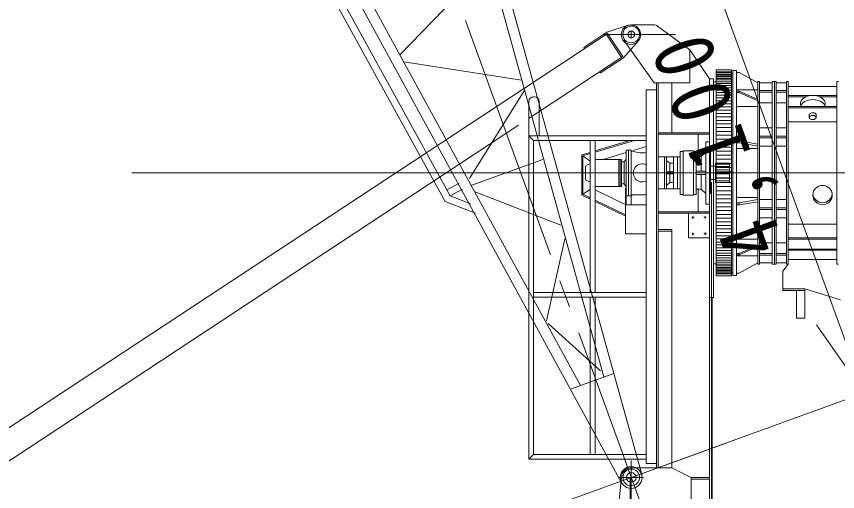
# Model space of a CAD drawing. Units: millimetres at full size, sheet at 1:200; details may follow other scales. Extents: x -40580 to 40245, y -408708 to 391292.
# Drawn here: x -17076 to -11144, y -12669 to -9237 of the extents above; entities that cross this region are included whole.
import ezdxf

# ---------------------------------------------------------------- set-up
doc = ezdxf.new("R2010")
doc.units = ezdxf.units.MM
doc.header["$LTSCALE"] = 200
doc.linetypes.add('CHAIN1', pattern=[8, 5, -1, 1, -1])
doc.linetypes.add('CHAIN2', pattern=[12, 9, -1, 1, -1])
doc.layers.add('1-0', color=7, linetype='Continuous', lineweight=9)
doc.layers.add('1-3', color=4, linetype='Continuous', lineweight=15)
doc.styles.add('ＭＳ ゴシック', font='')
doc.styles.get('ＭＳ ゴシック').set_extended_font_data('MS Gothic')

msp = doc.modelspace()

# ---------------------------------------------------------------- linework, layer by layer
at = {"layer": '1-0', "color": 2, "linetype": 'CHAIN2', "lineweight": 15}
for p, q in [((-12400, -13215.1), (-14251.8, -8108)), ((-12833.4, -9367.2), (-12316.2, -9367.2)), ((-12635, -9342.6), (-12635, -9395.2)), ((-12793.5, -10367.2), (-10280.2, -10367.2)), ((-12195.9, -10687.2), (-12179.8, -10687.2)), ((-12190.3, -10699.3), (-12190.3, -10681.7)), ((-12109.3, -10687.2), (-12094.7, -10687.2)), ((-12100.3, -10697), (-12100.3, -10681.7)), ((-12197.4, -10807.2), (-12181.3, -10807.2)), ((-12190.3, -10815.9), (-12190.3, -10801.3)), ((-12110, -10807.2), (-12090.8, -10807.2)), ((-12100.3, -10813.6), (-12100.3, -10798.3)), ((-13206.6, -12774.5), (-11948.9, -12318.5)), ((-12635, -12767.2), (-12635, -12445.3)), ((-12727.1, -12567.2), (-12546.7, -12567.2))]:
    msp.add_line(p, q, dxfattribs=at)
at = {"layer": '1-0'}
for p, q in [((-13651.5, -8594.8), (-12558.8, -12546.1)), ((-13702.1, -8692.9), (-12831.7, -11840.7)), ((-13660.2, -8847.6), (-14304.9, -9512.9)), ((-14688.8, -8970.9), (-12704.3, -12605.1)), ((-14581.1, -9011.7), (-13002.4, -11902.6)), ((-14822.4, -9039.4), (-13978, -10573.3)), ((-14754, -9060), (-13942.9, -10533.3)), ((-12810.7, -9351.2), (-12656.8, -9300.7)), ((-12473.7, -9297.2), (-12631.9, -9298.5)), ((-12444.2, -9306.8), (-12210.3, -9477.2)), ((-19256.4, -13608.7), (-12805.2, -9359.6)), ((-12977.7, -9461.2), (-12810.7, -9351.2)), ((-12705.2, -9533.2), (-12815.2, -9366.2)), ((-12695.2, -9526.6), (-12805.2, -9359.6)), ((-12689.7, -9535), (-12584.3, -9414.6)), ((-12470.3, -9717.2), (-12688.4, -9408.9)), ((-12972.2, -9469.6), (-12977.7, -9461.2)), ((-12210.3, -9717.2), (-12210.3, -9477.2)), ((-12070.3, -9687.2), (-12210.3, -9477.2)), ((-13373, -9973), (-12695.2, -9526.6)), ((-12856.7, -9645), (-12689.7, -9535)), ((-13428.4, -9697.1), (-14276.2, -9564.9)), ((-12856.7, -9645), (-12862.2, -9636.6)), ((-11910.3, -9637.7), (-12021.3, -9637.7)), ((-11910.3, -9645), (-12021.3, -9645)), ((-11910.3, -9657.2), (-12021.3, -9657.2)), ((-11910.3, -9665.2), (-12021.3, -9665.2)), ((-11910.3, -9623.2), (-11910.3, -11111.2)), ((-11910.3, -9647.2), (-11900.3, -9647.2)), ((-11900.3, -9627.2), (-11900.3, -11107.2)), ((-11900.3, -9627.2), (-11875.3, -9627.2)), ((-11875.3, -9627.2), (-11875.3, -11107.2)), ((-11875.3, -9642.2), (-11855.3, -9642.2)), ((-11855.3, -9642.2), (-11720.3, -9717.2)), ((-12470.3, -9717.2), (-12210.3, -9717.2)), ((-12451.3, -12497.2), (-12451.3, -9717.2)), ((-12341.3, -10077.2), (-12341.3, -9717.2)), ((-12070.3, -9687.2), (-12040.3, -9687.2)), ((-12070.3, -12932.2), (-12070.3, -9687.2)), ((-12040.3, -9709.7), (-12020.3, -9709.7)), ((-12040.3, -11024.7), (-12040.3, -9709.7)), ((-11910.3, -9695.9), (-12021.3, -9695.9)), ((-11910.3, -9708.4), (-12021.3, -9708.4)), ((-11910.3, -9722.1), (-12021.3, -9722.1)), ((-11910.3, -9674.2), (-12017, -9674.2)), ((-11910.3, -9684.5), (-12017, -9684.5)), ((-11720.3, -9707.2), (-11720.3, -11027.2)), ((-11720.3, -9707.2), (-11708.3, -9707.2)), ((-11708.3, -9707.2), (-11708.3, -11027.2)), ((-11708.3, -9717.2), (-11616.3, -9717.2)), ((-11616.3, -9707.2), (-11616.3, -11027.2)), ((-11616.3, -9707.2), (-11600.3, -9707.2)), ((-11600.3, -11027.2), (-11600.3, -9707.2)), ((-11600.3, -9707.2), (-11600.3, -11027.2)), ((-11600.3, -9707.2), (-11588.3, -9707.2)), ((-11600.3, -9707.2), (-11600.3, -11027.2)), ((-11588.3, -11027.2), (-11588.3, -9707.2)), ((-11588.3, -9717.2), (-11512.3, -9717.2)), ((-11512.3, -11027.2), (-11512.3, -9707.2)), ((-11512.3, -9707.2), (-11500.3, -9707.2)), ((-11500.3, -11027.2), (-11500.3, -9707.2)), ((-11150.3, -11027.2), (-11150.3, -9707.2)), ((-11150.3, -9707.2), (-11150.3, -11027.2)), ((-11150.3, -9707.2), (-11138.3, -9707.2)), ((-13407, -9775.5), (-13803.2, -10408.1)), ((-11910.3, -9736.8), (-12021.3, -9736.8)), ((-11910.3, -9752.6), (-12019.8, -9752.6)), ((-11910.3, -9769.4), (-12019.8, -9769.4)), ((-11855.3, -9776), (-11876.3, -9776)), ((-11875.3, -9767.2), (-11720.3, -9767.2)), ((-11870.5, -9767.2), (-11839.5, -9767.2)), ((-11855.3, -9776), (-11720.3, -9836.6)), ((-11855.3, -9785.4), (-11720.3, -9846)), ((-11708.3, -9772.2), (-11616.3, -9772.2)), ((-11708.3, -9784.2), (-11616.3, -9784.2)), ((-11588.3, -9772.2), (-11512.3, -9772.2)), ((-11588.3, -9784.2), (-11512.3, -9784.2)), ((-11150.3, -9742.2), (-11500.3, -9742.2)), ((-13333.3, -9817.2), (-13340.3, -9817.2)), ((-11910.3, -9787.2), (-12019.8, -9787.2)), ((-11910.3, -9806), (-12019.8, -9806)), ((-11910.3, -9825.8), (-12019.8, -9825.8)), ((-11500.3, -9808.2), (-11150.3, -9808.2)), ((-11500.3, -9817.2), (-11373, -9817.2)), ((-11276.8, -9817.2), (-11150.3, -9817.2)), ((-13374.3, -9851.2), (-13374.3, -12430.1)), ((-13299.3, -9851.2), (-13299.3, -10100.2)), ((-11910.3, -9846.4), (-12019.8, -9846.4)), ((-11910.3, -9868), (-12019.8, -9868)), ((-11910.3, -9890.3), (-12019.8, -9890.3)), ((-11720.3, -9888.2), (-11876.3, -9888.2)), ((-11708.3, -9862.2), (-11616.3, -9862.2)), ((-11588.3, -9862.2), (-11512.3, -9862.2)), ((-11500.3, -9888.2), (-11150.3, -9888.2)), ((-11500.3, -9897.2), (-11150.3, -9897.2)), ((-11910.3, -9913.5), (-12019.8, -9913.5)), ((-11910.3, -9937.5), (-12017.7, -9937.5)), ((-11910.3, -9962.1), (-12017.7, -9962.1)), ((-11349, -9967.2), (-11349, -9947.3)), ((-11298.8, -9967.2), (-11298.8, -9947)), ((-19146.4, -13775.7), (-13448, -10022.4)), ((-11910.3, -10013.4), (-12019.8, -10013.4)), ((-11910.3, -9987.5), (-12017.7, -9987.5)), ((-11500.3, -9997.2), (-11150.3, -9997.2)), ((-12439.3, -10077.2), (-12070.3, -10077.2)), ((-11910.3, -10040), (-12022, -10040)), ((-11910.3, -10067.1), (-12019.8, -10067.1)), ((-11708.3, -10042.2), (-11616.3, -10042.2)), ((-11588.3, -10042.2), (-11512.3, -10042.2)), ((-13374.3, -10100.2), (-12529.1, -10100.2)), ((-13340.3, -10134.2), (-13374.3, -10100.2)), ((-12930.3, -11230.2), (-12930.3, -10134.2)), ((-12896.3, -11230.2), (-12896.3, -10134.2)), ((-12896.3, -10218.2), (-12612.3, -10134.2)), ((-12896.3, -10208.8), (-12644, -10134.2)), ((-12439.3, -10086.6), (-12070.3, -10086.6)), ((-12150.3, -10249.7), (-12150.3, -10086.6)), ((-12095.3, -10592.2), (-12095.3, -10142.2)), ((-12070.3, -10142.2), (-12095.3, -10142.2)), ((-12070.3, -10592.2), (-12070.3, -10142.2)), ((-11910.3, -10094.8), (-12019.8, -10094.8)), ((-11910.3, -10122.8), (-12019.8, -10122.8)), ((-11855.3, -10135.5), (-11875.3, -10135.5)), ((-11855.3, -10135.5), (-11720.3, -10158.7)), ((-11708.3, -10102.2), (-11616.3, -10102.2)), ((-11708.3, -10114.2), (-11616.3, -10114.2)), ((-11588.3, -10102.2), (-11512.3, -10102.2)), ((-11588.3, -10114.2), (-11512.3, -10114.2)), ((-12621.5, -10205.7), (-12526.3, -10177.6)), ((-11910.3, -10180.2), (-12019.8, -10180.2)), ((-11910.3, -10151.3), (-12017.7, -10151.3)), ((-11720.3, -10190.1), (-11875.3, -10190.1)), ((-11855.3, -10150.8), (-11720.3, -10173.9)), ((-11708.3, -10174.2), (-11616.3, -10174.2)), ((-11588.3, -10174.2), (-11512.3, -10174.2)), ((-12992.3, -10237.2), (-12930.3, -10218.9)), ((-12992.3, -10527.2), (-12992.3, -10237.2)), ((-12983.3, -10521.5), (-12983.3, -10243.9)), ((-12837.7, -10269.7), (-12670.3, -10220.2)), ((-12670.3, -10202.2), (-12635.3, -10202.2)), ((-12670.3, -10597.2), (-12670.3, -10202.2)), ((-12655.3, -10532.2), (-12655.3, -10202.2)), ((-12635.3, -10524.7), (-12635.3, -10202.2)), ((-12635.3, -10209.7), (-12620.3, -10209.7)), ((-12439.3, -10252.2), (-12280.3, -10252.2)), ((-12395.3, -10252.2), (-12395.3, -10482.2)), ((-12380.3, -10252.2), (-12380.3, -10482.2)), ((-12330.3, -10482.2), (-12330.3, -10252.2)), ((-12300.3, -10482.2), (-12300.3, -10252.2)), ((-12280.3, -10522.2), (-12280.3, -10212.2)), ((-12280.3, -10212.2), (-12260.3, -10212.2)), ((-12260.3, -10527.2), (-12260.3, -10207.2)), ((-12185.3, -10207.2), (-12260.3, -10207.2)), ((-12185.3, -10527.2), (-12185.3, -10207.2)), ((-12165.3, -10212.2), (-12185.3, -10212.2)), ((-12165.3, -10522.2), (-12165.3, -10212.2)), ((-12165.3, -10249.7), (-12130.3, -10249.7)), ((-12095.3, -10217.2), (-12130.3, -10249.7)), ((-12130.3, -10354.7), (-12130.3, -10249.7)), ((-12070.3, -10217.2), (-12061.3, -10217.2)), ((-12061.3, -10517.2), (-12061.3, -10217.2)), ((-11910.3, -10238.8), (-12019.8, -10238.8)), ((-11910.3, -10209.4), (-12017.7, -10209.4)), ((-13786.2, -10455.1), (-13274.3, -10269.5)), ((-12959.8, -10314.4), (-12930.3, -10299.7)), ((-12930.3, -10434.7), (-12930.3, -10299.7)), ((-12896.3, -10269.7), (-12705.3, -10269.7)), ((-12725.3, -10464.7), (-12725.3, -10269.7)), ((-12715.3, -10464.7), (-12715.3, -10269.7)), ((-12705.3, -10464.7), (-12705.3, -10269.7)), ((-12705.3, -10287.2), (-12685.3, -10287.2)), ((-12670.3, -10267.2), (-12685.3, -10287.2)), ((-12355.3, -10297.2), (-12380.3, -10277.2)), ((-12330.3, -10297.2), (-12355.3, -10297.2)), ((-12355.3, -10359.7), (-12355.3, -10297.2)), ((-12061.3, -10319.7), (-12025.3, -10319.7)), ((-11925.3, -10303.2), (-12025.3, -10303.2)), ((-11925.3, -10320.4), (-12025.3, -10320.4)), ((-11910.3, -10268.5), (-12022, -10268.5)), ((-11910.3, -10298.3), (-12019.8, -10298.3)), ((-11925.3, -10437.2), (-11925.3, -10297.2)), ((-12965.3, -10323.4), (-12965.3, -10411)), ((-12380.3, -10359.7), (-12330.3, -10359.7)), ((-12380.3, -10374.7), (-12330.3, -10374.7)), ((-12355.3, -10437.2), (-12355.3, -10374.7)), ((-12095.3, -10354.7), (-12165.3, -10354.7)), ((-12095.3, -10379.7), (-12165.3, -10379.7)), ((-12130.3, -10484.7), (-12130.3, -10379.7)), ((-11925.3, -10345.6), (-12025.3, -10345.6)), ((-11925.3, -10374.5), (-12025.3, -10374.5)), ((-11910.3, -10358.3), (-12020.3, -10358.3)), ((-11910.3, -10328.2), (-12019.8, -10328.2)), ((-12959.8, -10420), (-12930.3, -10434.7)), ((-12380.3, -10457.2), (-12355.3, -10437.2)), ((-12330.3, -10437.2), (-12355.3, -10437.2)), ((-12061.3, -10414.7), (-12025.3, -10414.7)), ((-11925.3, -10402.2), (-12025.3, -10402.2)), ((-11925.3, -10423.8), (-12025.3, -10423.8)), ((-11925.3, -10435.7), (-12025.3, -10435.7)), ((-12025.3, -10437.2), (-11925.3, -10437.2)), ((-11910.3, -10406.1), (-12019.8, -10406.1)), ((-11910.3, -10436.1), (-12019.8, -10436.1)), ((-13967, -10489.5), (-13877.6, -10440.3)), ((-13942.9, -10533.3), (-13853.5, -10484.1)), ((-12930.3, -10488.2), (-12983.3, -10521.5)), ((-12896.3, -10464.7), (-12705.3, -10464.7)), ((-12673.5, -10597.2), (-12896.3, -10490.1)), ((-12670.3, -10467.2), (-12685.3, -10447.2)), ((-12675.3, -10477.2), (-12675.3, -10807.2)), ((-12670.3, -10477.2), (-12675.3, -10477.2)), ((-12439.3, -10482.2), (-12280.3, -10482.2)), ((-12165.3, -10484.7), (-12130.3, -10484.7)), ((-12150.3, -10647.8), (-12150.3, -10484.7)), ((-12095.3, -10517.2), (-12130.3, -10484.7)), ((-11910.3, -10465.9), (-12022, -10465.9)), ((-11910.3, -10495.6), (-12019.8, -10495.6)), ((-13142.5, -10745.1), (-13769.2, -10502.1)), ((-12930.3, -10557), (-12992.3, -10527.2)), ((-12930.3, -10547), (-12983.3, -10521.5)), ((-12670.3, -10532.2), (-12635.3, -10532.2)), ((-12526.3, -10524.7), (-12635.3, -10524.7)), ((-12635.3, -10539.7), (-12635.3, -10597.2)), ((-12280.3, -10522.2), (-12260.3, -10522.2)), ((-12185.3, -10527.2), (-12260.3, -10527.2)), ((-12165.3, -10522.2), (-12185.3, -10522.2)), ((-12070.3, -10517.2), (-12061.3, -10517.2)), ((-11910.3, -10554.2), (-12019.8, -10554.2)), ((-11910.3, -10525), (-12017.7, -10525)), ((-11720.3, -10544.3), (-11875.3, -10544.3)), ((-13760.1, -10658.1), (-13978, -10573.3)), ((-12675.3, -10669.6), (-12896.3, -10563.3)), ((-12675.3, -10679.5), (-12896.3, -10573.3)), ((-12675.3, -10597.2), (-12526.3, -10597.2)), ((-12070.3, -10592.2), (-12095.3, -10592.2)), ((-11910.3, -10611.5), (-12019.8, -10611.5)), ((-11910.3, -10583), (-12017.7, -10583)), ((-11855.3, -10598.8), (-11875.3, -10598.8)), ((-11855.3, -10583.6), (-11720.3, -10560.4)), ((-11855.3, -10598.8), (-11720.3, -10575.7)), ((-11708.3, -10560.2), (-11616.3, -10560.2)), ((-11588.3, -10560.2), (-11512.3, -10560.2)), ((-12439.3, -10647.8), (-12070.3, -10647.8)), ((-12439.3, -10657.2), (-12070.3, -10657.2)), ((-12220.3, -10837.2), (-12220.3, -10657.2)), ((-11910.3, -10639.6), (-12019.8, -10639.6)), ((-11910.3, -10667.3), (-12019.8, -10667.3)), ((-11708.3, -10620.2), (-11616.3, -10620.2)), ((-11708.3, -10632.2), (-11616.3, -10632.2)), ((-11588.3, -10620.2), (-11512.3, -10620.2)), ((-11588.3, -10632.2), (-11512.3, -10632.2)), ((-11910.3, -10694.4), (-12022, -10694.4)), ((-11910.3, -10721), (-12019.8, -10721)), ((-11708.3, -10692.2), (-11616.3, -10692.2)), ((-11588.3, -10692.2), (-11512.3, -10692.2)), ((-12439.3, -10777.2), (-12341.3, -10777.2)), ((-12439.3, -10787.2), (-12341.3, -10787.2)), ((-12341.3, -10777.2), (-12341.3, -12497.2)), ((-11910.3, -10746.9), (-12017.7, -10746.9)), ((-11910.3, -10772.3), (-12017.7, -10772.3)), ((-11500.3, -10737.2), (-11150.3, -10737.2)), ((-13246.8, -11435), (-13115.6, -10843.7)), ((-12675.3, -10807.2), (-12526.3, -10807.2)), ((-12220.3, -10837.2), (-12070.3, -10837.2)), ((-11910.3, -10820.9), (-12019.8, -10820.9)), ((-11910.3, -10844), (-12019.8, -10844)), ((-11910.3, -10796.9), (-12017.7, -10796.9)), ((-11720.3, -10846.2), (-11876.3, -10846.2)), ((-11500.3, -10837.2), (-11150.3, -10837.2)), ((-11500.3, -10846.2), (-11150.3, -10846.2)), ((-11910.3, -10866.4), (-12019.8, -10866.4)), ((-11910.3, -10887.9), (-12019.8, -10887.9)), ((-11910.3, -10908.6), (-12019.8, -10908.6)), ((-11855.3, -10949), (-11720.3, -10888.4)), ((-11855.3, -10958.4), (-11720.3, -10897.8)), ((-11708.3, -10872.2), (-11616.3, -10872.2)), ((-11588.3, -10872.2), (-11512.3, -10872.2)), ((-11910.3, -10928.4), (-12019.8, -10928.4)), ((-11910.3, -10947.2), (-12019.8, -10947.2)), ((-11910.3, -10965), (-12019.8, -10965)), ((-11855.3, -10958.4), (-11876.3, -10958.4)), ((-11875.3, -10967.2), (-11720.3, -10967.2)), ((-11708.3, -10950.2), (-11616.3, -10950.2)), ((-11708.3, -10962.2), (-11616.3, -10962.2)), ((-11588.3, -10950.2), (-11512.3, -10950.2)), ((-11588.3, -10962.2), (-11512.3, -10962.2)), ((-11500.3, -10917.2), (-11150.3, -10917.2)), ((-11500.3, -10926.2), (-11150.3, -10926.2)), ((-12040.3, -11024.7), (-12020.3, -11024.7)), ((-11910.3, -10997.6), (-12021.3, -10997.6)), ((-11910.3, -11012.3), (-12021.3, -11012.3)), ((-11910.3, -11026), (-12021.3, -11026)), ((-11910.3, -10981.8), (-12019.8, -10981.8)), ((-11855.3, -11092.2), (-11720.3, -11017.2)), ((-11720.3, -11027.2), (-11708.3, -11027.2)), ((-11708.3, -11017.2), (-11616.3, -11017.2)), ((-11616.3, -11027.2), (-11600.3, -11027.2)), ((-11588.3, -11027.2), (-11600.3, -11027.2)), ((-11588.3, -11017.2), (-11512.3, -11017.2)), ((-11540.3, -11077.2), (-11500.3, -11027.2)), ((-11500.3, -11027.2), (-11512.3, -11027.2)), ((-11150.3, -10992.2), (-11500.3, -10992.2)), ((-11138.3, -11027.2), (-11150.3, -11027.2)), ((-11910.3, -11038.5), (-12021.3, -11038.5)), ((-11910.3, -11069.2), (-12021.3, -11069.2)), ((-11910.3, -11077.1), (-12021.3, -11077.1)), ((-11910.3, -11089.4), (-12021.3, -11089.4)), ((-11910.3, -11049.9), (-12017, -11049.9)), ((-11910.3, -11060.1), (-12017, -11060.1)), ((-11910.3, -11087.2), (-11900.3, -11087.2)), ((-11540.3, -11077.2), (-11540.3, -11217.2)), ((-11910.3, -11096.7), (-12021.3, -11096.7)), ((-11900.3, -11107.2), (-11875.3, -11107.2)), ((-11875.3, -11092.2), (-11855.3, -11092.2)), ((-11540.3, -11205.2), (-11380.3, -11205.2)), ((-11380.3, -11205.2), (-11380.3, -11217.2)), ((-11380.3, -11205.2), (-11123.7, -11283.7)), ((-11380.3, -11417.2), (-11380.3, -11205.2)), ((-13340.3, -11230.2), (-12527.7, -11230.2)), ((-13340.3, -11264.2), (-12527.7, -11264.2)), ((-12930.3, -12400.2), (-12930.3, -11264.2)), ((-12896.3, -12400.2), (-12896.3, -11264.2)), ((-12051.3, -12932.2), (-12051.3, -11267.2)), ((-11540.3, -11217.2), (-11380.3, -11217.2)), ((-11440.3, -11417.2), (-11440.3, -11217.2)), ((-11440.3, -11417.2), (-11380.3, -11417.2)), ((-12856.3, -11796.5), (-13236, -11454.6)), ((-13073.7, -11928.5), (-12761, -11815.1)), ((-13340.3, -12400.2), (-13374.3, -12434.2)), ((-13374.3, -12434.2), (-12527.7, -12434.2)), ((-13340.3, -12400.2), (-12527.7, -12400.2)), ((-12636.4, -12497.2), (-12347, -12497.2)), ((-12526.3, -12467.2), (-12451.3, -12467.2)), ((-12201.3, -12567.2), (-12341.3, -12497.2)), ((-12724.5, -12758.2), (-12704.6, -12560.2)), ((-12201.3, -12579.2), (-12070.3, -12579.2))]:
    msp.add_line(p, q, dxfattribs=at)
at = {"layer": '1-0', "color": 2, "linetype": 'CHAIN1', "lineweight": 15}
msp.add_line((-11917.5, -10367.2), (-6132.5, -10367.2), dxfattribs=at)
at = {"layer": '1-0'}
for points in [[(-11910.3, -11111.2), (-12020.3, -11111.2), (-12020.3, -9623.2), (-11910.3, -9623.2)], [(-12439.3, -12497.2), (-12439.3, -12490.8), (-12439.3, -9717.2)], [(-12070.3, -11267.2), (-12040.3, -11267.2), (-12040.3, -9687.2)], [(-12526.3, -12467.2), (-12526.3, -9767.2), (-12451.3, -9767.2)], [(-11855.3, -9776), (-11855.3, -9785.4), (-11874.8, -9785.4)], [(-13340.3, -12400.2), (-13340.3, -10134.2), (-12529.1, -10134.2)], [(-11855.3, -10135.5), (-11855.3, -10150.8), (-11875.3, -10150.8)], [(-12930.3, -10283.5), (-12983.3, -10243.9), (-12930.3, -10228.2)], [(-12705.3, -10447.2), (-12685.3, -10447.2), (-12685.3, -10287.2)], [(-12025.3, -10437.2), (-12025.3, -10297.2), (-11925.3, -10297.2)], [(-13797.6, -10589.9), (-13796.4, -10590.3), (-13942.9, -10533.3)], [(-11855.3, -10598.8), (-11855.3, -10583.6), (-11875.3, -10583.6)], [(-11855.3, -10958.4), (-11855.3, -10949), (-11874.8, -10949)], [(-12201.3, -12767.2), (-12201.3, -12567.2), (-12070.3, -12567.2)]]:
    msp.add_lwpolyline(points, dxfattribs=at)
for centre, radius in [((-12636.9, -9368.5), 70), ((-12635, -9367.2), 60), ((-12635, -9367.2), 25), ((-11252.9, -10527.3), 70), ((-12635, -12567.2), 79), ((-12635, -12567.2), 60), ((-12635, -12567.2), 35)]:
    msp.add_circle(centre, radius, dxfattribs=at)
for centre, radius, start, end in [((-12473.7, -9347.2), 50, 53.9276, 90), ((-13340.3, -9851.2), 34, 90, 180), ((-13333.3, -9851.2), 34, 0, 90), ((-12555.3, -10062.4), 161, 246.18745, 280.37762), ((-12955.3, -10323.4), 10, 116.56564, 179.99995), ((-12555.3, -10367.2), 65, 63.50238, 296.49762), ((-12955.3, -10411), 10, 180, 243.43431), ((-12620.3, -10539.7), 15, 90, 180), ((-11252.9, -10512.3), 70, 186.65395, 353.85608), ((-12635, -12567.2), 70, 90, 180)]:
    msp.add_arc(centre, radius, start, end, dxfattribs=at)
for centre, major_axis, ratio, start_param, end_param in [((-11323.1, -9867.6), (90, 0), 0.6666, 6.018104, 9.68827), ((-11323.1, -9897.6), (90, 0), 0.6666, 0.14864, 2.979836), ((-11323.8, -9947.2), (25, 0), 0.6, 6.22163, 9.529469)]:
    msp.add_ellipse(centre, major_axis=major_axis, ratio=ratio, start_param=start_param, end_param=end_param, dxfattribs=at)
msp.add_ellipse((-11323.8, -9967.2), major_axis=(25, 0), ratio=0.6, dxfattribs=at)
at = {"layer": '1-3'}
for p, q in [((-10953.4, -11957.5), (-12350.9, -8103)), ((-9642.1, -10367.2), (-16242.3, -10367.2)), ((-12054, -17096.4), (-12054, -10433.8)), ((-10953.4, -11957.5), (-11296.9, -11465.6)), ((-10953.4, -11957.5), (-12635, -12567.2)), ((-12643, -17096.4), (-12643, -12567.2))]:
    msp.add_line(p, q, dxfattribs=at)

# ---------------------------------------------------------------- texts
at = {"layer": '1-3', "color": 7, "insert": (-11418.8, -10849.8), "char_height": 439.9, "attachment_point": 7, "rotation": 109.929, "style": 'ＭＳ ゴシック'}
msp.add_mtext('\\T1.38;\\W0.85;4,100', dxfattribs=at)

doc.saveas('drawing.dxf')
